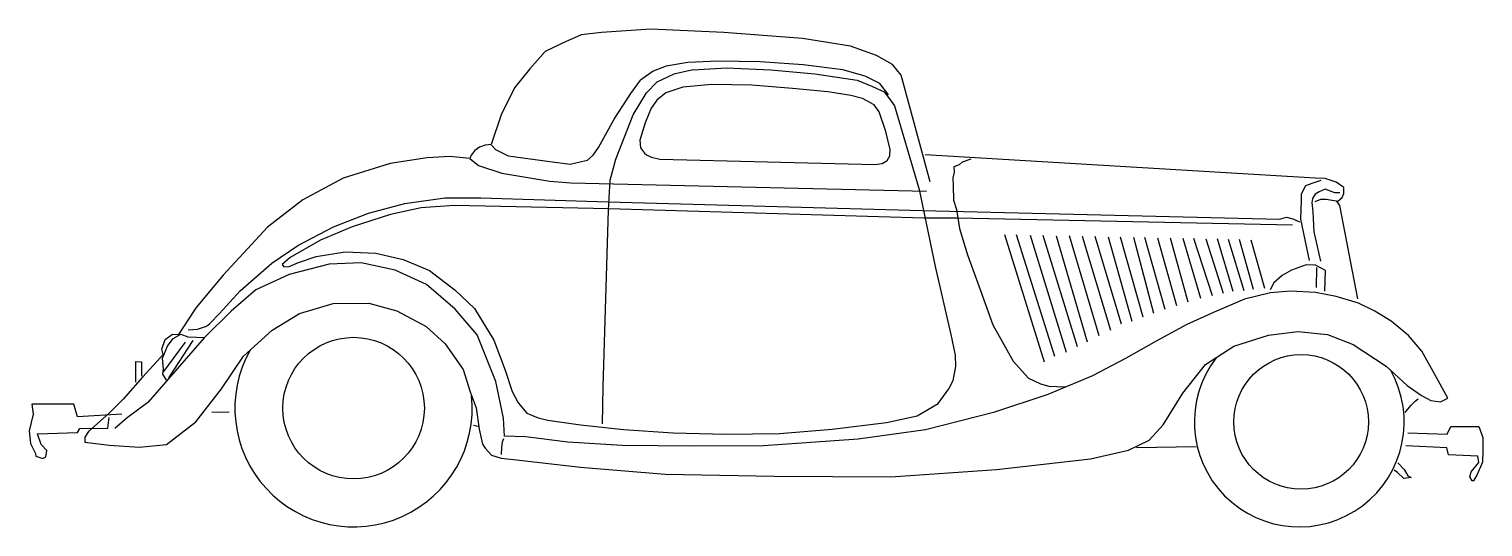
# Model space of a CAD drawing. Extents: x -4.06 to 0.16, y 0 to 1.45.
import ezdxf

# ---------------------------------------------------------------- set-up
doc = ezdxf.new("R2010")
doc.units = 0
doc.layers.get('0').update_dxf_attribs({"linetype": 'CONTINUOUS'})

msp = doc.modelspace()

# ---------------------------------------------------------------- linework, layer by layer
at = {"color": 0, "linetype": 'BYBLOCK'}
for p, q in [((-2.2534, 1.446), (-2.3959, 1.4358)), ((-2.0405, 1.4358), (-2.2534, 1.446)), ((-2.5092, 1.4055), (-2.5597, 1.3808)), ((-2.4556, 1.4298), (-2.5092, 1.4055)), ((-2.3959, 1.4358), (-2.4556, 1.4298)), ((-1.8125, 1.4186), (-2.0405, 1.4358)), ((-1.6731, 1.3968), (-1.8125, 1.4186)), ((-1.5968, 1.3696), (-1.6731, 1.3968)), ((-2.5597, 1.3808), (-2.6047, 1.3305)), ((-2.0572, 1.3531), (-2.1453, 1.3492)), ((-1.9353, 1.3513), (-2.0572, 1.3531)), ((-1.5509, 1.3429), (-1.5968, 1.3696)), ((-2.6047, 1.3305), (-2.6491, 1.2754)), ((-2.2463, 1.3236), (-2.2827, 1.2973)), ((-2.2083, 1.3387), (-2.2463, 1.3236)), ((-2.1865, 1.3152), (-2.2357, 1.2915)), ((-2.1453, 1.3492), (-2.2083, 1.3387)), ((-2.1296, 1.3275), (-2.1865, 1.3152)), ((-2.1296, 1.3275), (-2.0333, 1.3339)), ((-2.0333, 1.3339), (-1.9042, 1.3278)), ((-1.8105, 1.3421), (-1.9353, 1.3513)), ((-1.9042, 1.3278), (-1.7764, 1.3158)), ((-1.6952, 1.3275), (-1.8105, 1.3421)), ((-1.7764, 1.3158), (-1.6536, 1.2977)), ((-1.6302, 1.3096), (-1.6952, 1.3275)), ((-1.5873, 1.2882), (-1.6302, 1.3096)), ((-1.5253, 1.3118), (-1.5509, 1.3429)), ((-1.4411, 1.0026), (-1.5253, 1.3118)), ((-2.6491, 1.2754), (-2.6876, 1.1967)), ((-2.3112, 1.2594), (-2.2827, 1.2973)), ((-2.266, 1.2613), (-2.2357, 1.2915)), ((-2.1597, 1.2773), (-2.2095, 1.2612)), ((-2.0761, 1.2856), (-2.1597, 1.2773)), ((-1.9592, 1.2831), (-2.0761, 1.2856)), ((-1.8417, 1.2738), (-1.9592, 1.2831)), ((-1.7385, 1.2639), (-1.8417, 1.2738)), ((-1.6536, 1.2977), (-1.6092, 1.279)), ((-1.6092, 1.279), (-1.5751, 1.2638)), ((-1.5621, 1.2551), (-1.5873, 1.2882)), ((-2.3598, 1.1845), (-2.3112, 1.2594)), ((-2.3045, 1.1967), (-2.266, 1.2613)), ((-2.236, 1.2393), (-2.2524, 1.2162)), ((-2.2095, 1.2612), (-2.236, 1.2393)), ((-1.6715, 1.2529), (-1.7385, 1.2639)), ((-1.6383, 1.2444), (-1.6715, 1.2529)), ((-1.6041, 1.2261), (-1.6383, 1.2444)), ((-1.5892, 1.206), (-1.6041, 1.2261)), ((-1.5751, 1.2638), (-1.5596, 1.2438)), ((-1.5596, 1.2438), (-1.5452, 1.2232)), ((-2.6876, 1.1967), (-2.7168, 1.1108)), ((-2.4053, 1.1019), (-2.3598, 1.1845)), ((-2.3547, 1.0685), (-2.3045, 1.1967)), ((-2.2524, 1.2162), (-2.2693, 1.1742)), ((-1.5702, 1.1485), (-1.5892, 1.206)), ((-1.5452, 1.2232), (-1.4737, 0.9805)), ((-2.2693, 1.1742), (-2.2852, 1.1238)), ((-1.5572, 1.0968), (-1.5702, 1.1485)), ((-2.7506, 1.1028), (-2.7645, 1.0931)), ((-2.7339, 1.1087), (-2.7506, 1.1028)), ((-2.7168, 1.1108), (-2.7339, 1.1087)), ((-2.7158, 1.1091), (-2.7048, 1.0961)), ((-2.4202, 1.0804), (-2.4053, 1.1019)), ((-2.2852, 1.1238), (-2.2834, 1.1009)), ((-2.2834, 1.1009), (-2.2709, 1.0856)), ((-2.9026, 1.0725), (-3.0103, 1.0553)), ((-2.8369, 1.0763), (-2.9026, 1.0725)), ((-2.7789, 1.0704), (-2.8369, 1.0763)), ((-2.7749, 1.0802), (-2.7789, 1.0704)), ((-2.7789, 1.0704), (-2.7537, 1.0499)), ((-2.7645, 1.0931), (-2.7749, 1.0802)), ((-2.7048, 1.0961), (-2.6674, 1.0785)), ((-2.6674, 1.0785), (-2.5461, 1.0617)), ((-2.5461, 1.0617), (-2.4875, 1.0541)), ((-2.4875, 1.0541), (-2.4549, 1.0615)), ((-2.4549, 1.0615), (-2.4366, 1.0652)), ((-2.4366, 1.0652), (-2.4202, 1.0804)), ((-2.371, 1.0076), (-2.3547, 1.0685)), ((-2.2709, 1.0856), (-2.2651, 1.0813)), ((-2.2651, 1.0813), (-2.2511, 1.0739)), ((-2.2511, 1.0739), (-2.2268, 1.0683)), ((-2.2268, 1.0683), (-1.601, 1.0524)), ((-1.601, 1.0524), (-1.5809, 1.0561)), ((-1.5809, 1.0561), (-1.5659, 1.0646)), ((-1.5659, 1.0646), (-1.5589, 1.0782)), ((-1.5589, 1.0782), (-1.5572, 1.0968)), ((-0.3222, 1.0127), (-1.4559, 1.081)), ((-1.3482, 1.0595), (-1.3567, 1.0521)), ((-1.3236, 1.0679), (-1.3482, 1.0595)), ((-3.0103, 1.0553), (-3.1471, 1.0128)), ((-2.7537, 1.0499), (-2.6863, 1.0276)), ((-2.6863, 1.0276), (-2.5464, 1.0046)), ((-1.3713, 1.0309), (-1.3759, 1.0146)), ((-1.3759, 1.0146), (-1.3741, 0.9913)), ((-1.3567, 1.0521), (-1.3729, 1.0459)), ((-1.3729, 1.0459), (-1.3713, 1.0309)), ((-3.1471, 1.0128), (-3.2641, 0.9506)), ((-2.5464, 1.0046), (-2.4852, 0.9999)), ((-2.4852, 0.9999), (-1.4522, 0.975)), ((-2.3756, 0.9206), (-2.371, 1.0076)), ((-1.4737, 0.9805), (-1.4264, 0.7565)), ((-1.3741, 0.9913), (-1.3739, 0.9494)), ((-0.3621, 0.9675), (-0.3496, 0.9915)), ((-0.3496, 0.9915), (-0.3309, 0.999)), ((-0.3309, 0.999), (-0.3053, 1.0073)), ((-0.3107, 0.9737), (-0.3231, 0.9664)), ((-0.2936, 1.0122), (-0.3222, 1.0127)), ((-0.2935, 0.9809), (-0.3107, 0.9737)), ((-0.2615, 1.0012), (-0.2936, 1.0122)), ((-0.2659, 0.971), (-0.2935, 0.9809)), ((-0.2397, 0.986), (-0.2615, 1.0012)), ((-0.2391, 0.9685), (-0.2397, 0.986)), ((-3.2641, 0.9506), (-3.3667, 0.8707)), ((-3.0737, 0.9115), (-2.9676, 0.9395)), ((-2.9676, 0.9395), (-2.8519, 0.9557)), ((-2.8246, 0.9341), (-2.9206, 0.9267)), ((-2.8519, 0.9557), (-2.7473, 0.9563)), ((-2.3748, 0.9237), (-2.8246, 0.9341)), ((-2.7473, 0.9563), (-2.3769, 0.9449)), ((-2.3769, 0.9449), (-1.4647, 0.9196)), ((-1.3739, 0.9494), (-1.3646, 0.922)), ((-0.3642, 0.8937), (-0.3626, 0.9491)), ((-0.3626, 0.9491), (-0.3621, 0.9675)), ((-0.3305, 0.9541), (-0.3325, 0.9423)), ((-0.3325, 0.9423), (-0.3298, 0.9154)), ((-0.3231, 0.9664), (-0.3305, 0.9541)), ((-0.323, 0.9455), (-0.3061, 0.952)), ((-0.3061, 0.952), (-0.2908, 0.9522)), ((-0.2908, 0.9522), (-0.2617, 0.9472)), ((-0.2509, 0.9706), (-0.2659, 0.971)), ((-0.2617, 0.9472), (-0.252, 0.9334)), ((-0.2565, 0.946), (-0.2443, 0.9575)), ((-0.252, 0.9334), (-0.1997, 0.663)), ((-0.2443, 0.9575), (-0.2391, 0.9685)), ((-3.1754, 0.8722), (-3.0737, 0.9115)), ((-3.0095, 0.9081), (-3.1207, 0.8714)), ((-2.9206, 0.9267), (-3.0095, 0.9081)), ((-2.3919, 0.4069), (-2.3756, 0.9206)), ((-1.4601, 0.8968), (-2.3748, 0.9237)), ((-1.4647, 0.9196), (-0.4266, 0.8937)), ((-1.3643, 0.8969), (-1.4601, 0.8968)), ((-1.3646, 0.922), (-1.3561, 0.8671)), ((-0.3884, 0.877), (-1.3643, 0.8969)), ((-0.4266, 0.8937), (-0.4058, 0.9001)), ((-0.4058, 0.9001), (-0.3878, 0.8954)), ((-0.3878, 0.8954), (-0.3686, 0.8862)), ((-0.3387, 0.7745), (-0.3642, 0.8937)), ((-0.3298, 0.9154), (-0.3266, 0.8571)), ((-3.3667, 0.8707), (-3.496, 0.7318)), ((-3.2787, 0.8177), (-3.1754, 0.8722)), ((-3.1207, 0.8714), (-3.2128, 0.8329)), ((-1.3561, 0.8671), (-1.3328, 0.7908)), ((-1.225, 0.8492), (-1.1103, 0.4795)), ((-1.0793, 0.4957), (-1.19, 0.8485)), ((-1.1509, 0.8477), (-1.0457, 0.5082)), ((-1.0132, 0.5233), (-1.113, 0.8469)), ((-1.0749, 0.8461), (-0.985, 0.5378)), ((-0.9505, 0.5554), (-1.0363, 0.8453)), ((-0.3266, 0.8571), (-0.307, 0.7726)), ((-3.3543, 0.7662), (-3.2787, 0.8177)), ((-3.2128, 0.8329), (-3.2761, 0.797)), ((-1.0001, 0.8446), (-0.9173, 0.572)), ((-0.8856, 0.5888), (-0.9621, 0.8438)), ((-0.9246, 0.8431), (-0.855, 0.5978)), ((-0.8229, 0.6091), (-0.8883, 0.8423)), ((-0.8507, 0.8416), (-0.7923, 0.6213)), ((-0.7584, 0.6317), (-0.8173, 0.8409)), ((-0.7808, 0.8402), (-0.7252, 0.6434)), ((-0.6918, 0.6529), (-0.7427, 0.8393)), ((-0.7068, 0.8386), (-0.6558, 0.6644)), ((-0.6206, 0.6718), (-0.675, 0.838)), ((-0.6407, 0.8372), (-0.5903, 0.6791)), ((-0.5609, 0.6839), (-0.6064, 0.8366)), ((-0.5751, 0.8359), (-0.5301, 0.6868)), ((-0.5021, 0.6901), (-0.5422, 0.8352)), ((-0.5092, 0.8346), (-0.4695, 0.694)), ((-3.4465, 0.6858), (-3.3543, 0.7662)), ((-3.3014, 0.7826), (-3.3244, 0.7624)), ((-3.3244, 0.7624), (-3.3193, 0.7554)), ((-3.1872, 0.7632), (-3.3039, 0.7338)), ((-3.3034, 0.7569), (-3.2769, 0.7681)), ((-3.2761, 0.797), (-3.3014, 0.7826)), ((-3.2769, 0.7681), (-3.2252, 0.7855)), ((-3.2252, 0.7855), (-3.1416, 0.7991)), ((-3.0944, 0.7672), (-3.1872, 0.7632)), ((-3.1416, 0.7991), (-3.0525, 0.7956)), ((-2.9957, 0.7459), (-3.0944, 0.7672)), ((-3.0525, 0.7956), (-2.9729, 0.7766)), ((-2.9729, 0.7766), (-2.8958, 0.7448)), ((-1.3328, 0.7908), (-1.2953, 0.687)), ((-0.3491, 0.7613), (-0.3917, 0.7457)), ((-0.3216, 0.7605), (-0.3491, 0.7613)), ((-0.2928, 0.7447), (-0.3216, 0.7605)), ((-3.496, 0.7318), (-3.5741, 0.6372)), ((-3.3039, 0.7338), (-3.4004, 0.6887)), ((-3.3193, 0.7554), (-3.3034, 0.7569)), ((-2.9046, 0.704), (-2.9957, 0.7459)), ((-2.8958, 0.7448), (-2.8215, 0.688)), ((-1.4264, 0.7565), (-1.3808, 0.5591)), ((-0.419, 0.7301), (-0.4426, 0.7092)), ((-0.3917, 0.7457), (-0.419, 0.7301)), ((-0.3186, 0.6956), (-0.3177, 0.7534)), ((-0.2942, 0.6855), (-0.2928, 0.7447)), ((-3.5065, 0.6207), (-3.4465, 0.6858)), ((-3.4004, 0.6887), (-3.4722, 0.6267)), ((-2.8213, 0.6326), (-2.9046, 0.704)), ((-2.8215, 0.688), (-2.7658, 0.6345)), ((-1.2953, 0.687), (-1.2588, 0.5874)), ((-0.4528, 0.6799), (-0.5282, 0.6618)), ((-0.4426, 0.7092), (-0.4533, 0.6886)), ((-0.3945, 0.6852), (-0.4528, 0.6799)), ((-0.3221, 0.6814), (-0.3945, 0.6852)), ((-0.2613, 0.6694), (-0.3221, 0.6814)), ((-3.5741, 0.6372), (-3.5998, 0.5975)), ((-3.2738, 0.6203), (-3.1761, 0.6493)), ((-3.1761, 0.6493), (-3.0727, 0.6498)), ((-3.0727, 0.6498), (-2.9914, 0.6284)), ((-2.7658, 0.6345), (-2.7089, 0.5427)), ((-0.5282, 0.6618), (-0.6164, 0.6239)), ((-0.1963, 0.6501), (-0.2613, 0.6694)), ((-0.1488, 0.627), (-0.1963, 0.6501)), ((-3.5998, 0.5975), (-3.6253, 0.5594)), ((-3.4722, 0.6267), (-3.5507, 0.5491)), ((-3.5342, 0.5911), (-3.5065, 0.6207)), ((-3.3532, 0.5721), (-3.2738, 0.6203)), ((-2.9914, 0.6284), (-2.906, 0.5828)), ((-2.7579, 0.5584), (-2.8213, 0.6326)), ((-0.6164, 0.6239), (-0.6958, 0.5885)), ((-0.1022, 0.5978), (-0.1488, 0.627)), ((-0.0513, 0.5567), (-0.1022, 0.5978)), ((-3.6644, 0.5451), (-3.6433, 0.5606)), ((-3.6433, 0.5606), (-3.6253, 0.5594)), ((-3.6406, 0.5475), (-3.6183, 0.5601)), ((-3.6183, 0.5601), (-3.5987, 0.5529)), ((-3.5987, 0.5529), (-3.5733, 0.5518)), ((-3.597, 0.5731), (-3.5702, 0.5747)), ((-3.5733, 0.5518), (-3.5517, 0.5505)), ((-3.5702, 0.5747), (-3.5445, 0.5834)), ((-3.5445, 0.5834), (-3.5342, 0.5911)), ((-3.4369, 0.4968), (-3.3532, 0.5721)), ((-2.906, 0.5828), (-2.8503, 0.5317)), ((-2.7036, 0.4224), (-2.7579, 0.5584)), ((-1.3808, 0.5591), (-1.3689, 0.4996)), ((-1.2588, 0.5874), (-1.2001, 0.4816)), ((-0.6958, 0.5885), (-0.785, 0.5399)), ((-0.5589, 0.5254), (-0.4582, 0.5576)), ((-0.4582, 0.5576), (-0.3726, 0.5678)), ((-0.3726, 0.5678), (-0.2865, 0.5594)), ((-0.2865, 0.5594), (-0.2118, 0.5302)), ((-0.0131, 0.511), (-0.0513, 0.5567)), ((-3.6734, 0.5169), (-3.6644, 0.5451)), ((-3.6703, 0.5016), (-3.6734, 0.5169)), ((-3.6718, 0.4909), (-3.6573, 0.5249)), ((-3.6706, 0.448), (-3.605, 0.5371)), ((-3.6573, 0.5249), (-3.6406, 0.5475)), ((-3.5507, 0.5491), (-3.6551, 0.4298)), ((-3.6532, 0.4332), (-3.5829, 0.5423)), ((-2.8503, 0.5317), (-2.798, 0.4578)), ((-2.7089, 0.5427), (-2.676, 0.4561)), ((-0.785, 0.5399), (-0.8738, 0.4899)), ((-0.6413, 0.4717), (-0.5589, 0.5254)), ((-0.2118, 0.5302), (-0.1161, 0.4669)), ((0.03, 0.4342), (-0.0131, 0.511)), ((-3.7498, 0.4206), (-3.7495, 0.4805)), ((-3.7495, 0.4805), (-3.7327, 0.4801)), ((-3.7327, 0.4801), (-3.7329, 0.4379)), ((-3.6863, 0.4829), (-3.7298, 0.4354)), ((-3.6863, 0.4829), (-3.6703, 0.5016)), ((-3.6686, 0.4587), (-3.6718, 0.4909)), ((-3.5009, 0.4017), (-3.4369, 0.4968)), ((-1.3674, 0.4668), (-1.3752, 0.4259)), ((-1.3689, 0.4996), (-1.3674, 0.4668)), ((-1.2001, 0.4816), (-1.1552, 0.4322)), ((-0.8738, 0.4899), (-0.97, 0.4388)), ((-0.7074, 0.3885), (-0.6413, 0.4717)), ((-0.1161, 0.4669), (-0.0556, 0.4115)), ((-3.7298, 0.4354), (-3.7863, 0.3715)), ((-3.6551, 0.4298), (-3.7148, 0.3618)), ((-3.6707, 0.4438), (-3.6686, 0.4587)), ((-3.6604, 0.4268), (-3.6707, 0.4438)), ((-2.798, 0.4578), (-2.7779, 0.3931)), ((-2.676, 0.4561), (-2.6557, 0.3942)), ((-1.3752, 0.4259), (-1.3867, 0.4011)), ((-1.1552, 0.4322), (-1.1211, 0.4163)), ((-0.97, 0.4388), (-1.0997, 0.3854)), ((0.0628, 0.3744), (0.03, 0.4342)), ((-3.5753, 0.3056), (-3.5009, 0.4017)), ((-2.7779, 0.3931), (-2.7608, 0.3463)), ((-2.6815, 0.3165), (-2.7036, 0.4224)), ((-2.6557, 0.3942), (-2.6388, 0.3613)), ((-2.3931, 0.3), (-2.3919, 0.4069)), ((-1.4181, 0.3585), (-1.3867, 0.4011)), ((-1.0997, 0.3854), (-1.2576, 0.3323)), ((-1.1211, 0.4163), (-1.0962, 0.4096)), ((-1.0962, 0.4096), (-1.0729, 0.4083)), ((-1.0729, 0.4083), (-1.0486, 0.4072)), ((-0.7642, 0.297), (-0.7074, 0.3885)), ((-0.0556, 0.4115), (-0.0136, 0.3825)), ((-0.0136, 0.3825), (0.0134, 0.3678)), ((-3.9296, 0.3567), (-4.0515, 0.357)), ((-4.0515, 0.357), (-4.0481, 0.3284)), ((-3.9191, 0.3202), (-3.9296, 0.3567)), ((-3.7863, 0.3715), (-3.8272, 0.3312)), ((-3.7148, 0.3618), (-3.775, 0.3172)), ((-2.7608, 0.3463), (-2.7514, 0.2847)), ((-2.6388, 0.3613), (-2.6128, 0.3306)), ((-1.4787, 0.3232), (-1.4181, 0.3585)), ((-0.061, 0.333), (-0.0444, 0.3531)), ((-0.0444, 0.3531), (-0.0325, 0.3653)), ((-0.0325, 0.3653), (-0.0229, 0.3723)), ((0.0134, 0.3678), (0.0417, 0.3642)), ((0.0417, 0.3642), (0.0628, 0.3744)), ((-4.0481, 0.3284), (-4.0596, 0.2799)), ((-3.79, 0.3284), (-3.9191, 0.3202)), ((-3.8272, 0.3312), (-3.8872, 0.2775)), ((-3.8305, 0.2874), (-3.8272, 0.3179)), ((-3.775, 0.3172), (-3.8107, 0.2861)), ((-3.6605, 0.2397), (-3.5753, 0.3056)), ((-3.4784, 0.3339), (-3.5289, 0.3328)), ((-2.6781, 0.2642), (-2.6815, 0.3165)), ((-2.6128, 0.3306), (-2.5804, 0.3173)), ((-2.5804, 0.3173), (-2.552, 0.3105)), ((-2.552, 0.3105), (-2.4574, 0.2969)), ((-2.4574, 0.2969), (-2.3323, 0.2838)), ((-1.7265, 0.2843), (-1.5678, 0.3035)), ((-1.5678, 0.3035), (-1.4787, 0.3232)), ((-1.2576, 0.3323), (-1.4548, 0.2828)), ((-0.8053, 0.2527), (-0.7642, 0.297)), ((-4.0596, 0.2799), (-4.0558, 0.2432)), ((-4.0355, 0.2705), (-3.9187, 0.2749)), ((-4.0248, 0.2403), (-4.0355, 0.2705)), ((-3.9187, 0.2749), (-3.9117, 0.2859)), ((-3.9117, 0.2859), (-3.8305, 0.2874)), ((-3.8872, 0.2775), (-3.8978, 0.2607)), ((-3.8978, 0.2607), (-3.8975, 0.2464)), ((-2.7546, 0.2918), (-2.7678, 0.2953)), ((-2.7514, 0.2847), (-2.7425, 0.2409)), ((-2.6807, 0.2566), (-2.6845, 0.2466)), ((-2.6175, 0.2618), (-2.6781, 0.2642)), ((-2.4943, 0.2471), (-2.6175, 0.2618)), ((-2.3323, 0.2838), (-2.188, 0.274)), ((-2.188, 0.274), (-2.0358, 0.2701)), ((-2.0358, 0.2701), (-1.8791, 0.2719)), ((-1.6507, 0.2552), (-1.9257, 0.2363)), ((-1.8791, 0.2719), (-1.7265, 0.2843)), ((-1.4548, 0.2828), (-1.6507, 0.2552)), ((-0.0529, 0.2739), (0.0606, 0.27)), ((0.0606, 0.27), (0.0717, 0.2926)), ((0.0717, 0.2926), (0.1531, 0.2917)), ((0.1531, 0.2917), (0.1648, 0.2604)), ((0.1648, 0.2604), (0.1648, 0.2224)), ((-4.0558, 0.2432), (-4.0406, 0.2142)), ((-4.0406, 0.2142), (-4.0401, 0.2059)), ((-4.0083, 0.222), (-4.0248, 0.2403)), ((-4.0112, 0.2037), (-4.0083, 0.222)), ((-3.8975, 0.2464), (-3.827, 0.2378)), ((-3.827, 0.2378), (-3.7391, 0.2318)), ((-3.7391, 0.2318), (-3.6605, 0.2397)), ((-2.7425, 0.2409), (-2.7345, 0.2296)), ((-2.7345, 0.2296), (-2.7155, 0.2092)), ((-2.6873, 0.2324), (-2.688, 0.2105)), ((-2.6845, 0.2466), (-2.6873, 0.2324)), ((-2.3364, 0.2368), (-2.4943, 0.2471)), ((-2.1302, 0.2351), (-2.3364, 0.2368)), ((-1.9257, 0.2363), (-2.1302, 0.2351)), ((-0.9751, 0.1982), (-0.8651, 0.2236)), ((-0.8651, 0.2236), (-0.8053, 0.2527)), ((-0.8422, 0.2311), (-0.6689, 0.2342)), ((0.0598, 0.2306), (-0.0588, 0.2364)), ((0.0648, 0.2103), (0.0598, 0.2306)), ((0.1648, 0.2224), (0.1638, 0.1887)), ((-4.0401, 0.2059), (-4.0194, 0.1994)), ((-4.0194, 0.1994), (-4.0112, 0.2037)), ((-2.7155, 0.2092), (-2.6879, 0.1997)), ((-2.6879, 0.1997), (-2.6435, 0.1949)), ((-2.6435, 0.1949), (-2.4577, 0.1736)), ((-2.4577, 0.1736), (-2.2116, 0.1534)), ((-1.2487, 0.1677), (-0.9751, 0.1982)), ((-0.0822, 0.1866), (-0.0639, 0.1676)), ((0.15, 0.2061), (0.0648, 0.2103)), ((0.1303, 0.1603), (0.1526, 0.1876)), ((0.1638, 0.1887), (0.1482, 0.1532)), ((0.1526, 0.1876), (0.15, 0.2061)), ((-2.2116, 0.1534), (-1.8937, 0.1476)), ((-1.8937, 0.1476), (-1.5555, 0.1457)), ((-1.5555, 0.1457), (-1.2487, 0.1677)), ((-0.083, 0.1587), (-0.0929, 0.1649)), ((-0.0647, 0.1408), (-0.083, 0.1587)), ((-0.0437, 0.1444), (-0.0647, 0.1408)), ((-0.0639, 0.1676), (-0.0536, 0.1488)), ((-0.0536, 0.1488), (-0.0437, 0.1444)), ((0.1271, 0.1455), (0.1303, 0.1603)), ((0.1334, 0.1348), (0.1271, 0.1455)), ((0.1375, 0.134), (0.1334, 0.1348)), ((0.1482, 0.1532), (0.1375, 0.134))]:
    msp.add_line(p, q, dxfattribs=at)
for centre, radius in [((-3.1167, 0.3455), 0.2056), ((-0.3634, 0.3054), 0.1955)]:
    msp.add_circle(centre, radius, dxfattribs=at)
for centre, radius, start, end in [((-3.1167, 0.3455), 0.3449, 150.7334, 5.9677), ((-0.3689, 0.3055), 0.3049, 142.31, 29.377)]:
    msp.add_arc(centre, radius, start, end, dxfattribs=at)

doc.saveas('drawing.dxf')
